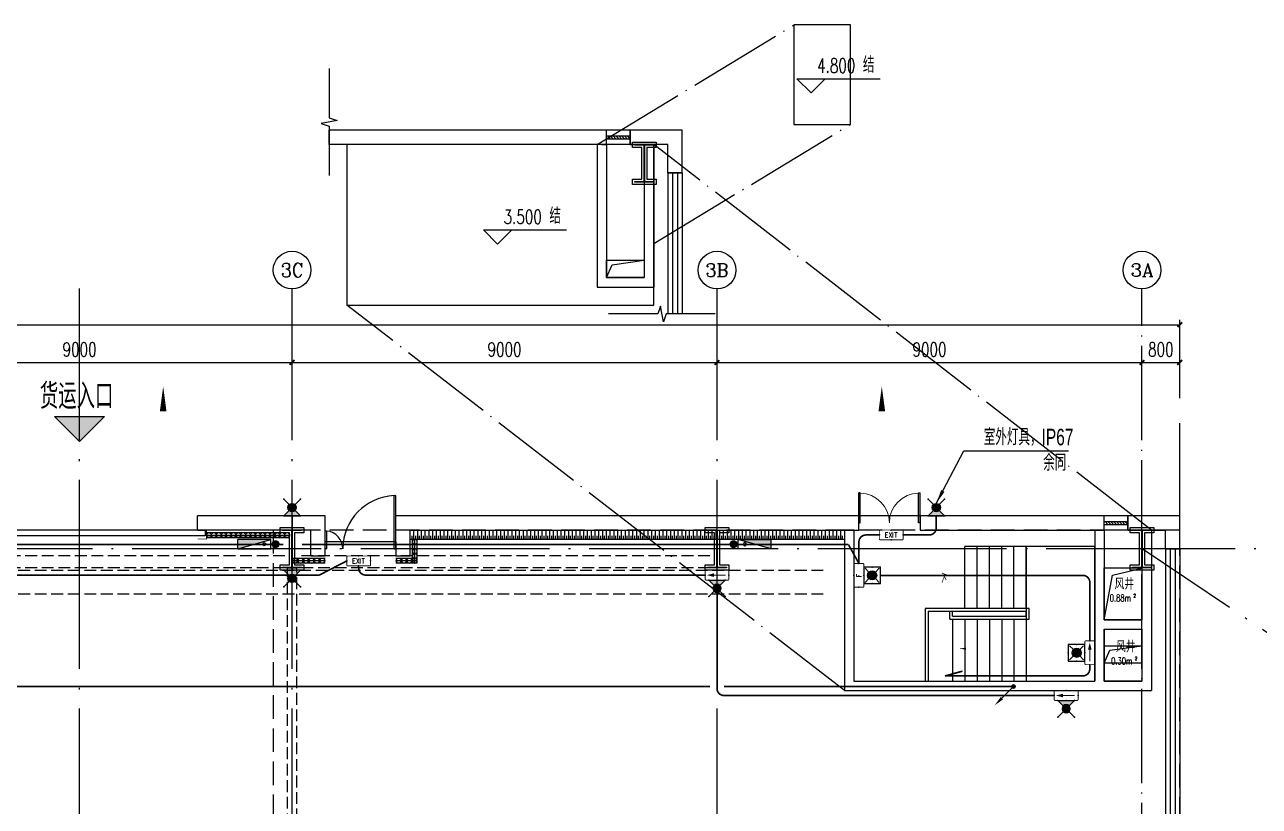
# Model space of a CAD drawing. Extents: x -1396510 to 1250330, y -1892470 to 1623980.
# Drawn here: x 495703 to 521851, y -1293525 to -1276974 of the extents above; entities that cross this region are included whole.
import ezdxf
from ezdxf.enums import TextEntityAlignment as Align

# ---------------------------------------------------------------- set-up
doc = ezdxf.new("R2010")
doc.units = 0
doc.header["$LTSCALE"] = 1000
doc.header["$MEASUREMENT"] = 0
for name, pattern in [('10平面$0$DASH', [0.35, 0.25, -0.1]), ('DASH', [0.35, 0.25, -0.1]), ('DOTE', [2.42, 2, -0.2, 0.02, -0.2])]:
    doc.linetypes.add(name, pattern=pattern)
doc.layers.get('Defpoints').update_dxf_attribs({"color": 210})
for name, color, linetype in [('10平面$0$WINDOW', 4, 'Continuous'), ('99平面图例外参$0$A-HATCH-2', 251, 'Continuous'), ('A-AXIS-D', 1, 'Continuous'), ('A-AXIS-DOTE', 14, 'DOTE'), ('A-AXIS-DP', 126, 'Continuous'), ('A-AXIS-SYMB', 3, 'Continuous'), ('A-HATCH-2', 251, 'Continuous'), ('A-HRAIL', 173, 'Continuous'), ('A-LIN-V', 9, 'Continuous'), ('A-SFCE', 30, 'Continuous'), ('A-STAIR', 150, 'Continuous'), ('A-TEXT', 61, 'Continuous'), ('A-WINDOW', 140, 'Continuous'), ('A-防火门窗', 1, 'Continuous'), ('AS-COLN', 6, 'Continuous'), ('AS-WALL', 40, 'Continuous'), ('AS-结构边线层', 200, 'Continuous'), ('CURTWALL', 4, 'Continuous'), ('DIM-应急', 3, 'Continuous'), ('EQUIP-应急', 3, 'Continuous'), ('EQUIP-照明', 3, 'Continuous'), ('FH-tri', 180, 'Continuous'), ('LWIRE', 4, 'Continuous'), ('SB_ZF消火栓', 10, 'Continuous'), ('SB_ZF消火栓M', 10, 'Continuous'), ('WIRE-照明', 1, 'Continuous'), ('建-标高', 3, 'Continuous'), ('建-窗', 4, 'Continuous'), ('建-箭头', 3, 'Continuous')]:
    doc.layers.add(name, color=color, linetype=linetype)
doc.layers.add('A-云线2', color=3, linetype='Continuous', plot=False)
doc.layers.add('LG-ZF消防', color=1, linetype='Continuous', lineweight=60)
doc.styles.add('_TCH_AXIS', font='COMPLEX', dxfattribs={"bigfont": 'GBCBIG'})
doc.styles.add('_TCH_DIM_T3', font='SIMPLEX', dxfattribs={"width": 0.705882, "bigfont": 'GBCBIG'})
doc.styles.add('_TEL_DIM', font='SIMPLEX', dxfattribs={"width": 0.8, "height": 3.5, "bigfont": 'HZTXT'})
doc.styles.add('A-AREA', font='SIMPLEX', dxfattribs={"bigfont": 'GBCBIG'})
doc.styles.add('A-STANDARD', font='SIMPLEX', dxfattribs={"bigfont": 'GBCBIG'})
doc.styles.add('HZTXT5', font='aa.shx', dxfattribs={"width": 0.7, "bigfont": 'hztxt.shx'})
doc.styles.get("Standard").update_dxf_attribs({"font": 'gbenor.shx', "bigfont": 'gbcbig.shx'})
doc.dimstyles.new('_TCH_ARCH&&100', dxfattribs={"dimtxt": 297.5, "dimasz": 100, "dimexe": 100, "dimexo": 100, "dimgap": 126.25, "dimtad": 1, "dimdec": 0, "dimzin": 0, "dimdsep": 46, "dimtxsty": '_TCH_DIM_T3', "dimblk": 'ARCHTICK', "dimcen": 0.09, "dimclrt": 7, "dimazin": 2, "dimtfac": 1, "dimtdec": 0, "dimtix": 1, "dimtmove": 2, "dimatfit": 3, "dimfxl": 0, "dimtolj": 1, "dimtzin": 0, "dimarcsym": 0})

# ---------------------------------------------------------------- blocks, each defined once
blk = doc.blocks.new('4324324')
at = {"layer": 'A-HATCH-2', "color": 8, "linetype": 'DASH'}
for p, q in [((-294754, 620270), (-135554, 620270)), ((-294754, 619770), (-135554, 619770))]:
    blk.add_line(p, q, dxfattribs=at)
blk = doc.blocks.new('w42343243')
at = {"layer": 'A-HATCH-2', "color": 8}
blk.add_lwpolyline([(-165104, 621070), (-164604, 621070), (-164604, 620958), (-164800, 620958), (-164800, 620282), (-164604, 620282), (-164604, 620170), (-165104, 620170), (-165104, 620282), (-164908, 620282), (-164908, 620958), (-165104, 620958)], close=True, dxfattribs=at)
at = {"layer": 'AS-COLN', "color": 3}
blk.add_lwpolyline([(-165054, 621020), (-164654, 621020), (-164654, 621008), (-164850, 621008), (-164850, 620232), (-164654, 620232), (-164654, 620220), (-165054, 620220), (-165054, 620232), (-164858, 620232), (-164858, 621008), (-165054, 621008)], close=True, dxfattribs=at)
blk = doc.blocks.new('42343')
at = {"layer": 'A-WINDOW'}
for p in [(18000, 100), (27000, 100), (36000, 100)]:
    blk.add_blockref('w42343243', p, dxfattribs=at)
blk = doc.blocks.new('3333')
at = {"layer": 'A-SFCE', "const_width": 20}
blk.add_lwpolyline([(-227064, 766320), (-227064, 766510), (-227244, 766510), (-227244, 766320)], dxfattribs=at)
blk = doc.blocks.new('324324')
at = {"layer": 'A-STAIR'}
for p, q in [((-28320, -15058), (-28320, -13743)), ((-28060, -15058), (-28060, -13743)), ((-27800, -15058), (-27800, -13743)), ((-27540, -15058), (-27540, -13743)), ((-27280, -15058), (-27280, -13743)), ((-27020, -15058), (-27020, -13743)), ((-25570, -13743), (-27020, -13743)), ((-27020, -13743), (-27020, -16593)), ((-25570, -16593), (-25570, -13743)), ((-26960, -15058), (-29160, -15058)), ((-29160, -15058), (-29160, -16593)), ((-27020, -15118), (-29100, -15118)), ((-29100, -15118), (-29100, -16593)), ((-28640, -15278), (-28640, -15118)), ((-27020, -15118), (-28580, -15118)), ((-28580, -15218), (-28580, -15118)), ((-27020, -15218), (-27020, -15118)), ((-26960, -15278), (-26960, -15058)), ((-28640, -15278), (-26960, -15278)), ((-28580, -15218), (-27020, -15218)), ((-28580, -15218), (-27020, -15218)), ((-28580, -15278), (-28580, -16593)), ((-28320, -15278), (-28320, -16593)), ((-28060, -15278), (-28060, -16593)), ((-27800, -15278), (-27800, -16593)), ((-27540, -15278), (-27540, -16593)), ((-27280, -15278), (-27280, -16593)), ((-27020, -15278), (-27020, -16593)), ((-27020, -16593), (-25570, -16593))]:
    blk.add_line(p, q, dxfattribs=at)
blk = doc.blocks.new('A$C5D961328')
at = {"layer": 'SB_ZF消火栓'}
blk.add_hatch(color=256, dxfattribs=at).paths.add_polyline_path([(0, 40), (700, 40), (700, 240)])
for p, q in [((700, 240), (0, 240)), ((0, 240), (0, 40)), ((700, 240), (0, 40)), ((0, 40), (700, 40)), ((700, 240), (700, 40))]:
    blk.add_line(p, q, dxfattribs=at)
at = {"layer": 'SB_ZF消火栓', "color": 1}
blk.add_circle((140, 140), 32.5, dxfattribs=at)
blk = doc.blocks.new('we42342343234')
at = {"layer": 'LG-ZF消防'}
for centre in [(-147204, 620820), (-137504, 620820)]:
    blk.add_circle(centre, 50, dxfattribs=at)
at = {"layer": 'SB_ZF消火栓M', "rotation": 180}
blk.add_blockref('A$C5D961328', (-147304, 620960), dxfattribs=at)
at = {"layer": 'SB_ZF消火栓M', "xscale": -1, "rotation": 180}
blk.add_blockref('A$C5D961328', (-137404, 620960), dxfattribs=at)
blk = doc.blocks.new('_ArchTick')
at = {"color": 0, "linetype": 'ByBlock', "const_width": 0.4}
blk.add_lwpolyline([(-0.5, -0.5), (0.5, 0.5)], dxfattribs=at)
blk = doc.blocks.new('*D5851')
at = {"layer": 'A-AXIS-D', "color": 0, "lineweight": -2, "transparency": 16777216}
for p, q in [((157000, 3190), (157000, 4048)), ((157000, 3948), (166000, 3948)), ((166000, 3190), (166000, 4048))]:
    blk.add_line(p, q, dxfattribs=at)
at = {"layer": 'Defpoints', "color": 0, "transparency": 16777216}
for p in [(166000, 3948), (157000, 3090), (166000, 3090)]:
    blk.add_point(p, dxfattribs=at)
at = {"layer": 'A-AXIS-D', "color": 0, "lineweight": -2, "transparency": 16777216, "xscale": 100, "yscale": 100, "zscale": 100, "rotation": 180}
blk.add_blockref('_ArchTick', (157000, 3948), dxfattribs=at)
at = {"layer": 'A-AXIS-D', "color": 0, "lineweight": -2, "transparency": 16777216, "xscale": 100, "yscale": 100, "zscale": 100}
blk.add_blockref('_ArchTick', (166000, 3948), dxfattribs=at)
at = {"layer": 'A-AXIS-D', "color": 7, "transparency": 16777216, "insert": (161500, 4223), "char_height": 297.5, "attachment_point": 5, "style": '_TCH_DIM_T3'}
blk.add_mtext('\\A1;9000', dxfattribs=at)
blk = doc.blocks.new('*D5852')
at = {"layer": 'A-AXIS-D', "color": 0, "lineweight": -2, "transparency": 16777216}
for p, q in [((166000, 3190), (166000, 4048)), ((166000, 3948), (175000, 3948)), ((175000, 3190), (175000, 4048))]:
    blk.add_line(p, q, dxfattribs=at)
at = {"layer": 'Defpoints', "color": 0, "transparency": 16777216}
for p in [(175000, 3948), (166000, 3090), (175000, 3090)]:
    blk.add_point(p, dxfattribs=at)
at = {"layer": 'A-AXIS-D', "color": 0, "lineweight": -2, "transparency": 16777216, "xscale": 100, "yscale": 100, "zscale": 100, "rotation": 180}
blk.add_blockref('_ArchTick', (166000, 3948), dxfattribs=at)
at = {"layer": 'A-AXIS-D', "color": 0, "lineweight": -2, "transparency": 16777216, "xscale": 100, "yscale": 100, "zscale": 100}
blk.add_blockref('_ArchTick', (175000, 3948), dxfattribs=at)
at = {"layer": 'A-AXIS-D', "color": 7, "transparency": 16777216, "insert": (170500, 4223), "char_height": 297.5, "attachment_point": 5, "style": '_TCH_DIM_T3'}
blk.add_mtext('\\A1;9000', dxfattribs=at)
blk = doc.blocks.new('*D5853')
at = {"layer": 'A-AXIS-D', "color": 0, "lineweight": -2, "transparency": 16777216}
for p, q in [((175000, 3190), (175000, 4048)), ((175000, 3948), (184000, 3948)), ((184000, 3190), (184000, 4048))]:
    blk.add_line(p, q, dxfattribs=at)
at = {"layer": 'Defpoints', "color": 0, "transparency": 16777216}
for p in [(184000, 3948), (175000, 3090), (184000, 3090)]:
    blk.add_point(p, dxfattribs=at)
at = {"layer": 'A-AXIS-D', "color": 0, "lineweight": -2, "transparency": 16777216, "xscale": 100, "yscale": 100, "zscale": 100, "rotation": 180}
blk.add_blockref('_ArchTick', (175000, 3948), dxfattribs=at)
at = {"layer": 'A-AXIS-D', "color": 0, "lineweight": -2, "transparency": 16777216, "xscale": 100, "yscale": 100, "zscale": 100}
blk.add_blockref('_ArchTick', (184000, 3948), dxfattribs=at)
at = {"layer": 'A-AXIS-D', "color": 7, "transparency": 16777216, "insert": (179500, 4223), "char_height": 297.5, "attachment_point": 5, "style": '_TCH_DIM_T3'}
blk.add_mtext('\\A1;9000', dxfattribs=at)
blk = doc.blocks.new('*D5854')
at = {"layer": 'A-AXIS-D', "color": 0, "lineweight": -2, "transparency": 16777216}
for p, q in [((184000, 3190), (184000, 4048)), ((184000, 3948), (184800, 3948)), ((184800, 3190), (184800, 4048))]:
    blk.add_line(p, q, dxfattribs=at)
at = {"layer": 'Defpoints', "color": 0, "transparency": 16777216}
for p in [(184800, 3948), (184000, 3090), (184800, 3090)]:
    blk.add_point(p, dxfattribs=at)
at = {"layer": 'A-AXIS-D', "color": 0, "lineweight": -2, "transparency": 16777216, "xscale": 100, "yscale": 100, "zscale": 100, "rotation": 180}
blk.add_blockref('_ArchTick', (184000, 3948), dxfattribs=at)
at = {"layer": 'A-AXIS-D', "color": 0, "lineweight": -2, "transparency": 16777216, "xscale": 100, "yscale": 100, "zscale": 100}
blk.add_blockref('_ArchTick', (184800, 3948), dxfattribs=at)
at = {"layer": 'A-AXIS-D', "color": 7, "transparency": 16777216, "insert": (184400, 4223), "char_height": 297.5, "attachment_point": 5, "style": '_TCH_DIM_T3'}
blk.add_mtext('\\A1;800', dxfattribs=at)
blk = doc.blocks.new('*D5855')
at = {"layer": 'A-AXIS-D', "color": 0, "lineweight": -2, "transparency": 16777216}
for p, q in [((-900, 3290), (-900, 4848)), ((-900, 4748), (184800, 4748)), ((184800, 3290), (184800, 4848))]:
    blk.add_line(p, q, dxfattribs=at)
at = {"layer": 'Defpoints', "color": 0, "transparency": 16777216}
for p in [(184800, 4748), (-900, 3190), (184800, 3190)]:
    blk.add_point(p, dxfattribs=at)
at = {"layer": 'A-AXIS-D', "color": 0, "lineweight": -2, "transparency": 16777216, "xscale": 100, "yscale": 100, "zscale": 100, "rotation": 180}
blk.add_blockref('_ArchTick', (-900, 4748), dxfattribs=at)
at = {"layer": 'A-AXIS-D', "color": 0, "lineweight": -2, "transparency": 16777216, "xscale": 100, "yscale": 100, "zscale": 100}
blk.add_blockref('_ArchTick', (184800, 4748), dxfattribs=at)
at = {"layer": 'A-AXIS-D', "color": 7, "transparency": 16777216, "insert": (91950, 5023), "char_height": 297.5, "attachment_point": 5, "style": '_TCH_DIM_T3'}
blk.add_mtext('\\A1;185700', dxfattribs=at)
blk = doc.blocks.new('$DorLib2D$00000002')
for p, q in [((-0.5, 0), (-0.5, 0.4875)), ((-0.475, 0.4875), (-0.5, 0.4875)), ((-0.475, 0), (-0.475, 0.4875)), ((0.475, 0), (0.475, 0.4875)), ((0.475, 0.4875), (0.5, 0.4875)), ((0.5, 0), (0.5, 0.4875)), ((-0.5, 0), (-0.475, 0)), ((0.5, 0), (0.475, 0))]:
    blk.add_line(p, q)
at = {"lineweight": 13}
for centre, start, end in [((-0.4875, 0), 0, 88.53072), ((0.4875, 0), 91.46928, 180)]:
    blk.add_arc(centre, 0.4875, start, end, dxfattribs=at)
blk = doc.blocks.new('*U52')
at = {"color": 0}
for p, q in [((-250, 150), (250, 150)), ((250, 30), (-250, 30)), ((-250, -30), (-190, 30)), ((-190, -30), (-130, 30)), ((-130, -30), (-70, 30)), ((-70, -30), (-10, 30)), ((-10, -30), (50, 30)), ((50, -30), (110, 30)), ((110, -30), (170, 30)), ((170, -30), (230, 30)), ((250, -30), (-250, -30)), ((-250, -150), (250, -150))]:
    blk.add_line(p, q, dxfattribs=at)
for points in [[(-250, -150), (-250, 150)], [(250, -150), (250, 150)]]:
    blk.add_lwpolyline(points, dxfattribs=at)
blk = doc.blocks.new('*U51')
at = {"color": 0, "xscale": 0.001999999996058992, "yscale": 0.003333333333333334, "zscale": 0.001999999996058992}
blk.add_blockref('*U52', (0, 0), dxfattribs=at)
blk = doc.blocks.new('99平面图例外参$0$$LinePat$填挖边坡')
at = {"color": 0}
for p, q in [((0, 0), (0, -1500)), ((300, 0), (300, -600))]:
    blk.add_line(p, q, dxfattribs=at)
at = {"layer": 'Defpoints', "color": 0}
blk.add_point((600, 0), dxfattribs=at)
blk = doc.blocks.new('99平面图例外参$0$$LinePat$圆环')
for points in [[(0, 150), (300, 150)], [(0, 0), (300, 0)], [(0, -150), (300, -150)]]:
    blk.add_lwpolyline(points)
at = {"color": 0}
blk.add_circle((150, 0), 150, dxfattribs=at)
blk = doc.blocks.new('DOOR2DLIB$SYSLIB$00000123')
at = {"color": 0}
for p, q in [((0.475, -0.001), (0.475, 0.752)), ((0.475, 0.752), (0.5, 0.752)), ((0.5, -0.001), (0.5, 0.752)), ((-0.5, 0), (-0.5, 0.252)), ((-0.475, 0.252), (-0.5, 0.252)), ((-0.475, 0), (-0.475, 0.252)), ((-0.475, 0), (-0.5, 0)), ((0.475, -0.001), (0.5, -0.001))]:
    blk.add_line(p, q, dxfattribs=at)
for centre, radius, start, end in [((0.505, -0.002), 0.755, 92.2493, 179.7238), ((-0.501, 0.003), 0.251, 359.7899, 84.0974)]:
    blk.add_arc(centre, radius, start, end, dxfattribs=at)
blk = doc.blocks.new('10平面$0$$DorLib2D$00000126')
at = {"color": 0, "linetype": 'Continuous'}
for p, q in [((-0.532, 0.5), (-0.532, 0.9)), ((0.532, 0.9), (0.532, 0.5))]:
    blk.add_line(p, q, dxfattribs=at)
at = {"color": 0, "linetype": '10平面$0$DASH'}
for p, q in [((-0.532, 0.9), (0.532, 0.9)), ((-0.532, 0.5), (0.532, 0.5))]:
    blk.add_line(p, q, dxfattribs=at)
blk = doc.blocks.new('$equip_U$00000203(DESKTOP-H88E2E2)')
at = {"color": 7, "lineweight": 0}
for p, q in [((-0.348, -0.15), (-0.2, -0.15)), ((-0.348, -0.45), (-0.348, -0.15)), ((-0.348, -0.293), (-0.257, -0.293)), ((-0.348, -0.45), (-0.2, -0.45)), ((-0.131, -0.15), (0.029, -0.45)), ((-0.131, -0.45), (0.029, -0.15)), ((0.097, -0.45), (0.097, -0.15)), ((0.188, -0.15), (0.348, -0.15)), ((0.269, -0.15), (0.269, -0.45))]:
    blk.add_line(p, q, dxfattribs=at)
at = {"lineweight": 0, "const_width": 0.0571}
blk.add_lwpolyline([(-0.658, -0.6), (0.658, -0.6, 0.414214), (0.72, -0.538), (0.72, -0.062, 0.414213), (0.658, 0), (-0.658, 0, 0.414214), (-0.72, -0.062, 0), (-0.72, -0.538, 0.414245), (-0.658, -0.6, 18481.445439)], format="xyb", dxfattribs=at)
for p in [(0, 0), (-0.72, -0.3), (0, -0.6), (0.72, -0.3)]:
    blk.add_point(p)
at = {"color": 7, "style": '_TEL_DIM', "flags": 1}
for tag in ['A', 'REMARK']:
    blk.add_attdef(tag, text='', height=0.00002, dxfattribs=at).set_placement((0, 0), align=Align.MIDDLE_CENTER)
blk = doc.blocks.new('$equip$00003158')
blk.add_hatch(color=256).paths.add_polyline_path([(0, 0.75, 1), (0, 0.25, 1)])
h = blk.add_hatch(color=256)
h.dxf.hatch_style = 1
h.paths.add_polyline_path([(0, 0.25, -0.198912), (-0.177, 0.323), (-0.5, 0), (0.5, 0), (0.177, 0.323, -0.198912)])
for p, q in [((-0.5, 1), (-0.177, 0.677)), ((0.177, 0.677), (0.5, 1)), ((-0.5, 0), (-0.177, 0.323)), ((-0.5, 0), (0.5, 0)), ((0.177, 0.323), (0.5, 0))]:
    blk.add_line(p, q)
blk.add_circle((0, 0.5), 0.25)
for p in [(-0.5, 1), (0.5, 1), (-0.5, 0), (0, 0), (0.5, 0)]:
    blk.add_point(p)
at = {"color": 7, "style": '_TEL_DIM', "flags": 1}
for tag in ['A', 'REMARK']:
    blk.add_attdef(tag, text='', height=0.00002, dxfattribs=at).set_placement((0, 0), align=Align.MIDDLE_CENTER)
blk = doc.blocks.new('$equip_U$00000208(EQ-138-沈勤辉)')
blk.add_hatch(color=256).paths.add_polyline_path([(0.215, 0.372), (0.503, 0.3), (0.215, 0.228)])
at = {"color": 7, "lineweight": 0}
blk.add_line((-0.503, 0.3), (0.215, 0.3), dxfattribs=at)
at = {"lineweight": 0, "const_width": 0.0571}
blk.add_lwpolyline([(-0.658, 0), (0.658, 0, 0.414214), (0.72, 0.062), (0.72, 0.538, 0.414213), (0.658, 0.6), (-0.658, 0.6, 0.414214), (-0.72, 0.538, 0), (-0.72, 0.062, 0.414245), (-0.658, 0, 18481.445439)], format="xyb", dxfattribs=at)
blk.add_lwpolyline([(0.215, 0.372), (0.503, 0.3), (0.215, 0.228), (0.215, 0.372)], dxfattribs=at)
for p in [(-0.72, 0.3), (0, 0.6), (0, 0), (0.72, 0.3)]:
    blk.add_point(p)
at = {"color": 7, "style": '_TEL_DIM', "flags": 1}
for tag in ['A', 'REMARK']:
    blk.add_attdef(tag, text='', height=0.00002, dxfattribs=at).set_placement((0, 0), align=Align.MIDDLE_CENTER)
blk = doc.blocks.new('$equip$00002604')
blk.add_hatch(color=256).paths.add_polyline_path([(0.275, 0.5, 1), (-0.274, 0.5, 1)])
for p, q in [((-0.429, 0.929), (-0.194, 0.694)), ((0.194, 0.694), (0.429, 0.929)), ((-0.429, 0.071), (-0.194, 0.306)), ((0.194, 0.306), (0.429, 0.071))]:
    blk.add_line(p, q)
at = {"const_width": 0.0571}
blk.add_lwpolyline([(-0.5, 1), (-0.5, 0), (0.5, 0), (0.5, 1), (-0.5, 1), (-0.5, 0)], dxfattribs=at)
blk.add_lwpolyline([(-0.5, 1), (-0.5, 0), (0.5, 0), (0.5, 1)], close=True)
blk.add_circle((0, 0.5), 0.275)
for p in [(0, 1), (-0.5, 0.5), (0, 0), (0.5, 0.5)]:
    blk.add_point(p)
at = {"color": 7, "style": '_TEL_DIM', "flags": 1}
blk.add_attdef('A', text='', height=0.000025, dxfattribs=at).set_placement((0, 0), align=Align.MIDDLE_CENTER)
blk = doc.blocks.new('$equip_U$00000206(DESKTOP-H88E2E2)')
at = {"color": 7, "lineweight": 0}
for p, q in [((-0.074, -0.15), (0.074, -0.15)), ((-0.074, -0.45), (-0.074, -0.15))]:
    blk.add_line(p, q, dxfattribs=at)
at = {"lineweight": 0, "const_width": 0.0571}
blk.add_lwpolyline([(-0.658, -0.6), (0.658, -0.6, 0.414214), (0.72, -0.538), (0.72, -0.062, 0.414213), (0.658, 0), (-0.658, 0, 0.414214), (-0.72, -0.062, 0), (-0.72, -0.538, 0.414245), (-0.658, -0.6, 18481.445439)], format="xyb", dxfattribs=at)
at = {"color": 7, "lineweight": 0}
blk.add_lwpolyline([(-0.074, -0.293), (0.017, -0.293)], dxfattribs=at)
for p in [(0, 0), (-0.72, -0.3), (0, -0.6), (0.72, -0.3)]:
    blk.add_point(p)
at = {"color": 7, "style": '_TEL_DIM', "flags": 1}
for tag in ['A', 'REMARK']:
    blk.add_attdef(tag, text='', height=0.00002, dxfattribs=at).set_placement((0, 0), align=Align.MIDDLE_CENTER)
blk = doc.blocks.new('$equip_U$00000208(DESKTOP-H88E2E2)')
blk.add_hatch(color=256).paths.add_polyline_path([(0.215, 0.372), (0.503, 0.3), (0.215, 0.228)])
at = {"color": 7, "lineweight": 0}
blk.add_line((-0.503, 0.3), (0.215, 0.3), dxfattribs=at)
at = {"lineweight": 0, "const_width": 0.0571}
blk.add_lwpolyline([(-0.658, 0), (0.658, 0, 0.414214), (0.72, 0.062), (0.72, 0.538, 0.414213), (0.658, 0.6), (-0.658, 0.6, 0.414214), (-0.72, 0.538, 0), (-0.72, 0.062, 0.414245), (-0.658, 0, 18481.445439)], format="xyb", dxfattribs=at)
blk.add_lwpolyline([(0.215, 0.372), (0.503, 0.3), (0.215, 0.228), (0.215, 0.372)], dxfattribs=at)
for p in [(-0.72, 0.3), (0, 0.6), (0, 0), (0.72, 0.3)]:
    blk.add_point(p)
at = {"color": 7, "style": '_TEL_DIM', "flags": 1}
for tag in ['A', 'REMARK']:
    blk.add_attdef(tag, text='', height=0.00002, dxfattribs=at).set_placement((0, 0), align=Align.MIDDLE_CENTER)
blk = doc.blocks.new('$TelecSys$00000080')
for p, q in [((-0.7, -0.7), (0, 0)), ((0.104, 0.104), (0.104, 0.104)), ((-0.104, -0.104), (-0.104, -0.104))]:
    blk.add_line(p, q)
at = {"const_width": 0.142}
blk.add_lwpolyline([(0.071, 0, 1), (-0.071, 0, 1)], format="xyb", close=True, dxfattribs=at)
blk.add_solid([(-0.63, -0.77), (-0.77, -0.63), (-1.15, -1.15)])
at = {"width": 0.8, "flags": 9}
blk.add_attdef('A', (0, 0), '', height=0.00002, rotation=180, dxfattribs=at)
blk = doc.blocks.new('世赫3#厂房一层0821')
at = {"layer": 'FH-tri'}
h = blk.add_hatch(color=8, dxfattribs=at)
h.dxf.hatch_style = 1
h.paths.add_polyline_path([(160969.7, 2802.6), (162030.3, 2802.6), (161500, 2272.3)])
at = {"color": 8, "linetype": 'DASH', "ltscale": 2}
blk.add_lwpolyline([(165600, -18350), (184800, -18350), (184800, 399.8), (165600, 399.8)], close=True, dxfattribs=at)
at = {"layer": '10平面$0$WINDOW'}
for p, q in [((179300, 699.9), (178000, 699.9)), ((168200, 149.9), (166700, 149.9))]:
    blk.add_line(p, q, dxfattribs=at)
at = {"layer": 'A-AXIS-D'}
for centre in [(166000, 5904), (175000, 5904), (184000, 5904)]:
    blk.add_circle(centre, 400, dxfattribs=at)
at = {"layer": 'A-AXIS-DOTE', "color": 8}
for p, q in [((184200, 400), (173660, 8564.2)), ((184000, -79980), (184000, 5514)), ((177700, -3000), (167160, 5164.2))]:
    blk.add_line(p, q, dxfattribs=at)
at = {"layer": 'A-AXIS-DOTE', "color": 8, "ltscale": 2}
for p, q in [((161500, -79980), (161500, 5514)), ((166000, -79980), (166000, 5514)), ((175000, -79980), (175000, 5514)), ((190814.2, 0), (-5155.8, 0)), ((214000, -20100), (184004, 0))]:
    blk.add_line(p, q, dxfattribs=at)
at = {"layer": 'A-AXIS-DOTE', "color": 8}
for points in [[(172460, 8564.2), (176624.2, 11090)], [(173660, 6464.2), (177824.2, 8990)]]:
    blk.add_lwpolyline(points, dxfattribs=at)
at = {"layer": 'A-AXIS-DP'}
blk.add_line((184800, 0), (184800, 2660), dxfattribs=at)
at = {"layer": 'A-AXIS-SYMB'}
for points in [[(166784.2, 10170), (166784.2, 9130), (166952.2, 9068.9), (166616.2, 9009.6), (166784.2, 8950), (166784.2, 7910)], [(174964.2, 4974.2), (173924.2, 4974.2), (173863, 4806.2), (173803.8, 5142.2), (173744.2, 4974.2), (172704.2, 4974.2)]]:
    blk.add_lwpolyline(points, dxfattribs=at)
at = {"layer": 'A-AXIS-SYMB', "color": 8}
for points in [[(163270, 1980, 0, 0, 0), (163270, 3440, 0, 140, 0), (163270, 2915, 0, 0, 0)], [(178490, 1980, 0, 0, 0), (178490, 3440, 0, 140, 0), (178490, 2915, 0, 0, 0)]]:
    blk.add_lwpolyline(points, format="xyseb", dxfattribs=at)
at = {"layer": 'A-LIN-V'}
blk.add_line((177700, 199.9), (168500, 199.9), dxfattribs=at)
at = {"layer": 'A-SFCE', "linetype": 'DASH'}
for p, q in [((165850, -150), (148150, -150)), ((165850, -400), (148150, -400))]:
    blk.add_line(p, q, dxfattribs=at)
at = {"layer": 'A-SFCE', "color": 2, "linetype": 'DASH'}
for p, q in [((174850, -150), (166150, -150)), ((174850, -400), (166150, -400))]:
    blk.add_line(p, q, dxfattribs=at)
at = {"layer": 'A-SFCE'}
for points in [[(176624.2, 8990), (177824.2, 8990), (177824.2, 11100), (176624.2, 11100)], [(167160, 5164.2), (173660, 5164.2), (173660, 8564.2), (167160, 8564.2)]]:
    blk.add_lwpolyline(points, close=True, dxfattribs=at)
at = {"layer": 'A-STAIR'}
blk.add_line((181550, 50), (180250, 50), dxfattribs=at)
at = {"layer": 'AS-WALL'}
for p, q in [((172560, 8864.2), (166784.2, 8864.2)), ((166784.2, 8564.2), (166784.2, 8864.2)), ((172660, 8864.2), (172560, 8864.2)), ((172660, 8564.2), (172660, 8864.2)), ((173560, 8864.2), (173160, 8864.2)), ((173160, 8864.2), (173160, 8564.2)), ((174260, 8864.2), (173560, 8864.2)), ((174260, 7964.2), (174260, 8864.2)), ((172560, 8564.2), (166784.2, 8564.2)), ((172460, 8564.2), (172460, 5544.2)), ((172560, 8564.2), (172660, 8564.2)), ((172660, 8564.2), (172660, 5744.2)), ((173160, 8564.2), (173560, 8564.2)), ((173460, 8564.2), (173460, 5744.2)), ((173960, 8564.2), (173560, 8564.2)), ((173660, 8564.2), (173660, 5544.2)), ((173960, 7964.2), (173960, 8564.2)), ((173960, 7964.2), (174260, 7964.2)), ((172460, 5544.2), (173660, 5544.2)), ((172660, 5744.2), (173460, 5744.2)), ((166700, 699.9), (164000, 699.9)), ((164000, 399.9), (164000, 699.9)), ((166700, 149.9), (166700, 699.9)), ((178000, 699.9), (168200, 699.9)), ((168200, 149.9), (168200, 699.9)), ((178000, 399.9), (178000, 699.9)), ((183200, 699.9), (179300, 699.9)), ((179300, 699.9), (179300, 399.9)), ((183200, 399.9), (183200, 699.9)), ((184800, 699.9), (183700, 699.9)), ((183700, 699.9), (183700, 399.9)), ((184800, 0), (184800, 699.9)), ((166400, 399.9), (164000, 399.9)), ((166400, -150.1), (166400, 399.9)), ((168500, 399.9), (178000, 399.9)), ((168500, -150.1), (168500, 399.9)), ((177700, 400), (177700, -3000)), ((177900, 400), (177700, 400)), ((177900, 400), (177900, -2800)), ((179300, 399.9), (183200, 399.9)), ((183000, 400), (183000, -1600)), ((183200, 400), (183000, 400)), ((183200, 400), (183200, -1500)), ((183700, 399.9), (184500, 399.9)), ((184000, 400), (184000, -1500)), ((184200, 400), (184000, 400)), ((184100, 399.9), (184100, 399.9)), ((184300, 399.9), (184100, 399.9)), ((184300, 399.9), (184100, 399.9)), ((184200, 400), (184200, -1600)), ((184300, 399.9), (184300, 399.9)), ((184500, 0), (184500, 399.9)), ((166700, -150.1), (166700, 149.9)), ((168200, 149.9), (168200, -150.1)), ((184500, 0), (184800, 0)), ((166400, -150.1), (166700, -150.1)), ((168200, -150.1), (168500, -150.1)), ((183200, -1500), (184000, -1500)), ((183000, -1600), (183000, -2800)), ((183200, -1700), (184000, -1700)), ((183200, -1700), (183200, -2800)), ((184000, -1700), (184000, -2800)), ((184200, -1600), (184200, -3000)), ((177900, -2800), (183000, -2800)), ((183200, -2800), (184000, -2800)), ((177700, -3000), (183100, -3000)), ((183100, -3000), (184200, -3000))]:
    blk.add_line(p, q, dxfattribs=at)
at = {"layer": 'AS-结构边线层', "color": 8, "ltscale": 100}
for points in [[(172660, 5744.2), (172779.3, 6016.4), (173460, 6114.2)], [(183200, -1500), (183374.2, -555), (184000, -405)], [(183200, -2420), (183319.3, -2147.8), (184000, -2050)]]:
    blk.add_lwpolyline(points, dxfattribs=at)
for points in [[(172660, 6114.2), (173460, 6114.2), (173460, 5744.2), (172660, 5744.2)], [(183200, -400), (184000, -400), (184000, -1500), (183200, -1500)], [(183200, -1700), (184000, -1700), (184000, -2800), (183200, -2800)], [(183200, -2050), (184000, -2050), (184000, -2420), (183200, -2420)]]:
    blk.add_lwpolyline(points, close=True, dxfattribs=at)
at = {"layer": 'CURTWALL'}
for p, q in [((173960, 7964.2), (173960, 4974.2)), ((174260, 7964.2), (173960, 7964.2)), ((174060, 7964.2), (174060, 4974.2)), ((174160, 7964.2), (174160, 4974.2)), ((174260, 7964.2), (174260, 4974.2)), ((174260, 4974.2), (173960, 4974.2)), ((184500, 0), (184500, -19180)), ((184800, 0), (184500, 0)), ((184600, 0), (184600, -19180)), ((184700, 0), (184700, -19180)), ((184800, 0), (184800, -19180))]:
    blk.add_line(p, q, dxfattribs=at)
at = {"layer": 'Defpoints', "color": 8, "linetype": 'DASH'}
for p, q in [((165900, -30000), (165900, -400)), ((165900, -400), (166100, -400)), ((166100, -29900), (166100, -400))]:
    blk.add_line(p, q, dxfattribs=at)
at = {"layer": 'FH-tri', "color": 8}
blk.add_lwpolyline([(160969.7, 2802.6), (162030.3, 2802.6), (162030.3, 2802.6), (161500, 2272.3)], close=True, dxfattribs=at)
at = {"layer": '建-标高', "color": 8}
for p, q in [((176993.6, 9654.2), (176693.6, 9954.2)), ((176693.6, 9954.2), (178453.6, 9954.2)), ((176993.6, 9654.2), (177293.6, 9954.2)), ((170353.6, 6454.2), (170053.6, 6754.2)), ((170053.6, 6754.2), (171813.6, 6754.2)), ((170353.6, 6454.2), (170653.6, 6754.2))]:
    blk.add_line(p, q, dxfattribs=at)
at = {"layer": '建-箭头'}
blk.add_lwpolyline([(179860, -637.5, 0, 0, 0), (181969.5, -637.5, 0, 0, 0), (181969.5, -2112.5, 0, 0, 0), (180120, -2112.5, 0, 40, 0), (180270, -2112.5, 0, 0, 0)], format="xyseb", dxfattribs=at)
at = {"layer": '10平面$0$WINDOW', "zscale": 300}
for name, p, xscale, yscale, rotation in [('DOOR2DLIB$SYSLIB$00000123', (167450, -0.1), -1500, -1500, 179.9999999999555), ('$DorLib2D$00000002', (178650, 549.9), 1300, -1300, 179.9999999988313), ('10平面$0$$DorLib2D$00000126', (161500, 549.9), 5000, 300, 180)]:
    blk.add_blockref(name, p, dxfattribs=dict(at, xscale=xscale, yscale=yscale, rotation=rotation))
at = {"layer": '99平面图例外参$0$A-HATCH-2', "color": 203, "xscale": -0.13333333393269, "yscale": 0.1333333333333333, "zscale": 0.1333333333333333, "rotation": 179.9999999999116}
for p in [(168500, 199.9), (168580, 199.9), (168660, 199.9), (168740, 199.9), (168820, 199.9), (168900, 199.9), (168980, 199.9), (169060, 199.9), (169140, 199.9), (169220, 199.9), (169300, 199.9), (169380, 199.9), (169460, 199.9), (169540, 199.9), (169620, 199.9), (169700, 199.9), (169780, 199.9), (169860, 199.9), (169940, 199.9), (170020, 199.9), (170100, 199.9), (170180, 199.9), (170260, 199.9), (170340, 199.9), (170420, 199.9), (170500, 199.9), (170580, 199.9), (170660, 199.9), (170740, 199.9), (170820, 199.9), (170900, 199.9), (170980, 199.9), (171060, 199.9), (171140, 199.9), (171220, 199.9), (171300, 199.9), (171380, 199.9), (171460, 199.9), (171540, 199.9), (171620, 199.9), (171700, 199.9), (171780, 199.9), (171860, 199.9), (171940, 199.9), (172020, 199.9), (172100, 199.9), (172180, 199.9), (172260, 199.9), (172340, 199.9), (172420, 199.9), (172500, 199.9), (172580, 199.9), (172660, 199.9), (172740, 199.9), (172820, 199.9), (172900, 199.9), (172980, 199.9), (173060, 199.9), (173140, 199.9), (173220, 199.9), (173300, 199.9), (173380, 199.9), (173460, 199.9), (173540, 199.9), (173620, 199.9), (173700, 199.9), (173780, 199.9), (173860, 199.9), (173940, 199.9), (174020, 199.9), (174100, 199.9), (174180, 199.9), (174260, 199.9), (174340, 199.9), (174420, 199.9), (174500, 199.9), (174580, 199.9), (174660, 199.9), (174740, 199.9), (174820, 199.9), (174900, 199.9), (174980, 199.9), (175060, 199.9), (175140, 199.9), (175220, 199.9), (175300, 199.9), (175380, 199.9), (175460, 199.9), (175540, 199.9), (175620, 199.9), (175700, 199.9), (175780, 199.9), (175860, 199.9), (175940, 199.9), (176020, 199.9), (176100, 199.9), (176180, 199.9), (176260, 199.9), (176340, 199.9), (176420, 199.9), (176500, 199.9), (176580, 199.9), (176660, 199.9), (176740, 199.9), (176820, 199.9), (176900, 199.9), (176980, 199.9), (177060, 199.9), (177140, 199.9), (177220, 199.9), (177300, 199.9), (177380, 199.9), (177460, 199.9), (177540, 199.9), (177620, 199.9)]:
    blk.add_blockref('99平面图例外参$0$$LinePat$填挖边坡', p, dxfattribs=at)
at = {"layer": 'A-HRAIL', "yscale": 0.3333333333111111, "zscale": 0.3333333333111111}
for p, xscale, rotation in [((164189.2, 293.9), 0.344473467906519, 2.050220548543992e-10), ((164292.5, 293.9), 0.344473467906519, 2.050220548543992e-10), ((164395.9, 293.9), 0.344473467906519, 2.050220548543992e-10), ((164499.2, 293.9), 0.344473467906519, 2.050220548543992e-10), ((164602.6, 293.9), 0.344473467906519, 2.050220548543992e-10), ((164705.9, 293.9), 0.344473467906519, 2.050220548543992e-10), ((164809.2, 293.9), 0.344473467906519, 2.050220548543992e-10), ((164912.6, 293.9), 0.344473467906519, 2.050220548543992e-10), ((165015.9, 293.9), 0.344473467906519, 2.050220548543992e-10), ((165119.3, 293.9), 0.344473467906519, 2.050220548543992e-10), ((165222.6, 293.9), 0.344473467906519, 2.050220548543992e-10), ((165325.9, 293.9), 0.344473467906519, 2.050220548543992e-10), ((165429.3, 293.9), 0.344473467906519, 2.050220548543992e-10), ((165532.6, 293.9), 0.344473467906519, 2.050220548543992e-10), ((165636, 293.9), 0.344473467906519, 2.050220548543992e-10), ((165739.3, 293.9), 0.344473467906519, 2.050220548543992e-10), ((165842.7, 293.9), 0.344473467906519, 2.050220548543992e-10), ((168600, 99.9), -0.3333333088954032, 270), ((168600, -0.1), -0.3333333088954032, 270), ((168600, -100.1), -0.3333333088954032, 270), ((168600, -200.1), -0.3333333088954032, 270), ((168600, -300.1), -0.3333333088954032, 270)]:
    blk.add_blockref('99平面图例外参$0$$LinePat$圆环', p, dxfattribs=dict(at, xscale=xscale, rotation=rotation))
for p, xscale in [((166120, -250.1), -0.386666643760767), ((166236, -250.1), -0.386666643760767), ((166352, -250.1), -0.386666643760767), ((166468, -250.1), -0.386666643760767), ((166584, -250.1), -0.386666643760767), ((166700, -250.1), -0.386666643760767), ((168312.5, -250.1), -0.3749999998826196), ((168425, -250.1), -0.3749999998826196), ((168537.5, -250.1), -0.3749999998826196), ((168650, -250.1), -0.3749999998826196)]:
    blk.add_blockref('99平面图例外参$0$$LinePat$圆环', p, dxfattribs=dict(at, xscale=xscale))
at = {"layer": 'A-SFCE', "xscale": -1, "rotation": 270}
blk.add_blockref('3333', (-602320.8, 227454.1), dxfattribs=at)
at = {"layer": 'A-WINDOW'}
for name, p in [('w42343243', (338314.2, -612455.8)), ('42343', (312854.2, -620720)), ('324324', (208569.5, 13792.6)), ('4324324', (312854.2, -620720))]:
    blk.add_blockref(name, p, dxfattribs=at)
at = {"layer": 'SB_ZF消火栓'}
blk.add_blockref('we42342343234', (312854.2, -620720), dxfattribs=at)
at = {"layer": '建-窗', "xscale": 500.000000985252, "yscale": -300, "zscale": 300}
for p, rotation in [((172910, 8714.2), 179.9999999936634), ((183450, 549.9), 179.9999999988313)]:
    blk.add_blockref('*U51', p, dxfattribs=dict(at, rotation=rotation))
at = {"layer": 'A-AXIS-D', "color": 7, "style": '_TCH_AXIS'}
for s, height, p, p2 in [('3C', 294.28, (165761.8, 5756.8), (166238.2, 5756.8)), ('3B', 282.17, (174758.1, 5762.9), (175241.9, 5762.9)), ('3A', 276.42, (183756.5, 5765.8), (184243.5, 5765.8))]:
    blk.add_text(s, height=height, dxfattribs=at).set_placement(p, p2, align=Align.FIT)
at = {"layer": 'A-TEXT', "color": 8, "style": 'A-STANDARD'}
blk.add_text('货运入口', height=540.14, dxfattribs=at).set_placement((160658.7, 2964.7))
at = {"layer": 'A-防火门窗', "color": 8, "style": 'A-AREA'}
for p in [(183420.6, -860), (183450.6, -2190)]:
    blk.add_text('风井', height=241.13, dxfattribs=at).set_placement(p)
at = {"layer": 'A-防火门窗', "color": 8, "style": 'A-AREA', "width": 0.705882}
for s, height, p in [('0.88m', 148.75, (183316.7, -1115.9)), ('2', 74.4, (183816.7, -1028.4)), ('0.30m', 148.75, (183346.7, -2445.9)), ('2', 74.4, (183846.7, -2358.4))]:
    blk.add_text(s, height=height, dxfattribs=at).set_placement(p)
at = {"layer": '建-标高', "color": 7, "style": 'A-STANDARD', "width": 0.705882}
for s, p in [('4.800', (177120, 10084.2)), ('3.500', (170480, 6884.2))]:
    blk.add_text(s, height=297.5, dxfattribs=at).set_placement(p)
at = {"layer": '建-标高', "color": 7, "style": 'A-STANDARD'}
for p in [(178090, 10084.2), (171450, 6884.2)]:
    blk.add_text('结', height=337.6, dxfattribs=at).set_placement(p)
at = {"layer": '建-箭头', "color": 7, "style": 'A-STANDARD'}
blk.add_text('下', height=168.8, rotation=339.92971, dxfattribs=at).set_placement((179688.3, -687.1))
at = {"layer": 'A-AXIS-D'}
for base, p1, p2, picture, middle in [((184800, 4747.8), (-900, 3189.8), (184800, 3189.8), '*D5855', (91950, 5022.8)), ((166000, 3947.8), (157000, 3089.8), (166000, 3089.8), '*D5851', (161500, 4222.8)), ((175000, 3947.8), (166000, 3089.8), (175000, 3089.8), '*D5852', (170500, 4222.8)), ((184000, 3947.8), (175000, 3089.8), (184000, 3089.8), '*D5853', (179500, 4222.8)), ((184800, 3947.8), (184000, 3089.8), (184800, 3089.8), '*D5854', (184400, 4222.8))]:
    dim = blk.add_linear_dim(base=base, p1=p1, p2=p2, angle=0, dimstyle='_TCH_ARCH&&100', dxfattribs=at)
    dim.commit()
    dim.dimension.update_dxf_attribs({"geometry": picture, "text_midpoint": middle, "dimtype": 161})

msp = doc.modelspace()

# ---------------------------------------------------------------- linework, layer by layer
at = {"layer": 'DIM-应急'}
for p, q in [((515010, -1287111.5), (515590, -1286000)), ((515590, -1286000), (517810, -1286000))]:
    msp.add_line(p, q, dxfattribs=at)
msp.add_lwpolyline([(515010, -1287111.5, 0, 80, 0), (515148.8, -1286845.5, 0, 0, 0)], format="xyseb", dxfattribs=at)
at = {"layer": 'WIRE-照明', "color": 6, "linetype": 'DASH', "const_width": 35}
for points in [[(501365.8, -1288524), (501365.8, -1287374)], [(515010, -1287629.2), (515010, -1287374)], [(513520.8, -1287779.2), (513803.7, -1287779.2)], [(514307.9, -1287779.2), (514860, -1287779.2)], [(447620, -1287984), (501180, -1287984)], [(501577.7, -1287984), (513150, -1287984)], [(513370.8, -1288381.9), (513150, -1287984)], [(513370.8, -1288381.9), (513370.8, -1287929.2)], [(501942, -1288629), (502523.7, -1288329)], [(502775.8, -1288479), (502775.8, -1288434)], [(492617.9, -1288629), (501313.3, -1288629)], [(501435.8, -1288629), (501942, -1288629)], [(502925.8, -1288629), (510113.7, -1288629)], [(513825.8, -1288634), (518110.8, -1288634)], [(518260.8, -1290021.9), (518260.8, -1288784)], [(510365.8, -1291029), (510365.8, -1288996.5)], [(515194.2, -1290764.6), (515564.6, -1290663.1)], [(518260.8, -1290614.6), (518260.8, -1290526)], [(515194.2, -1290764.6), (518110.8, -1290764.6)], [(353808.4, -1290987.8), (510215, -1290987.8)], [(510515.8, -1290987.8), (516645.7, -1290987.8)], [(510515.8, -1291179), (517507.9, -1291179)]]:
    msp.add_lwpolyline(points, dxfattribs=at)
for points in [[(513520.8, -1287779.2, 0.4142136), (513370.8, -1287929.2)], [(514860, -1287779.2, 0.4142136), (515010, -1287629.2)], [(502775.8, -1288479, 0.4142136), (502925.8, -1288629)], [(518260.8, -1288784, 0.4142136), (518110.8, -1288634)], [(518110.8, -1290764.6, 0.4142121), (518260.8, -1290614.6)], [(510365.8, -1291029, 0.4142136), (510515.8, -1291179)]]:
    msp.add_lwpolyline(points, format="xyb", dxfattribs=at)

# ---------------------------------------------------------------- block references
at = {"layer": 'A-云线2'}
msp.add_blockref('世赫3#厂房一层0821', (335365.8, -1288074), dxfattribs=at)
at = {"layer": 'EQUIP-应急', "xscale": 350.0000000000001, "yscale": 350.0000000000001, "zscale": 350.0000000000001}
for p in [(501365.8, -1287374), (515010, -1287374)]:
    msp.add_blockref('$equip$00003158', p, dxfattribs=at)
at = {"layer": 'EQUIP-应急'}
for name, p, xscale, yscale, zscale, rotation in [('$equip$00003158', (501365.8, -1288524), 350.0000000000001, 350.0000000000001, 350.0000000000001, 180), ('$equip$00002604', (513475.8, -1288634), 350, 350, 350, 270), ('$equip$00003158', (510365.8, -1288734), -350.0000000000001, 350.0000000000001, 350.0000000000001, 180), ('$equip$00002604', (518155.8, -1290274), 350, 350, 350, 90), ('$equip$00003158', (517760, -1291284), -350.0000000000001, 350.0000000000001, 350.0000000000001, 180)]:
    msp.add_blockref(name, p, dxfattribs=dict(at, xscale=xscale, yscale=yscale, zscale=zscale, rotation=rotation))
at = {"layer": 'EQUIP-照明', "xscale": 350, "yscale": 350, "zscale": 350}
for p in [(514055.8, -1287674.2), (502775.8, -1288224)]:
    msp.add_blockref('$equip_U$00000203(DESKTOP-H88E2E2)', p, dxfattribs=at)
for name, p, rotation in [('$equip_U$00000208(EQ-138-沈勤辉)', (510365.8, -1288524), 180), ('$equip_U$00000206(DESKTOP-H88E2E2)', (513265.8, -1288634), 90), ('$equip_U$00000208(DESKTOP-H88E2E2)', (518365.8, -1290274), 89.99999999999999), ('$equip_U$00000208(EQ-138-沈勤辉)', (517760, -1291074), 180)]:
    msp.add_blockref(name, p, dxfattribs=dict(at, rotation=rotation))
at = {"layer": 'LWIRE', "xscale": 350, "yscale": 350, "zscale": 350}
msp.add_blockref('$TelecSys$00000080', (516645.7, -1290987.8), dxfattribs=at)

# ---------------------------------------------------------------- texts
at = {"layer": 'DIM-应急', "color": 7, "style": 'HZTXT5', "width": 0.7}
for s, p in [('室外灯具，IP67', (516014.9, -1285880.4)), ('余同', (517272.9, -1286420))]:
    msp.add_text(s, height=350, dxfattribs=at).set_placement(p)

doc.saveas('drawing.dxf')
